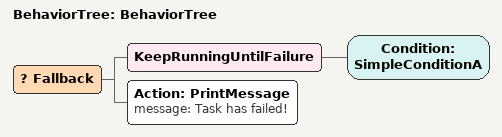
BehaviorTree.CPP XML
<?xml version="1.0" encoding="UTF-8"?>
<root BTCPP_format="4"
      main_tree_to_execute="BehaviorTree">
  <BehaviorTree ID="BehaviorTree">
    <Fallback>
      <KeepRunningUntilFailure>
        <Condition ID="SimpleConditionA"/>
      </KeepRunningUntilFailure>
      <Action ID="PrintMessage"
              message="Task has failed!"/>
    </Fallback>
  </BehaviorTree>

</root>
